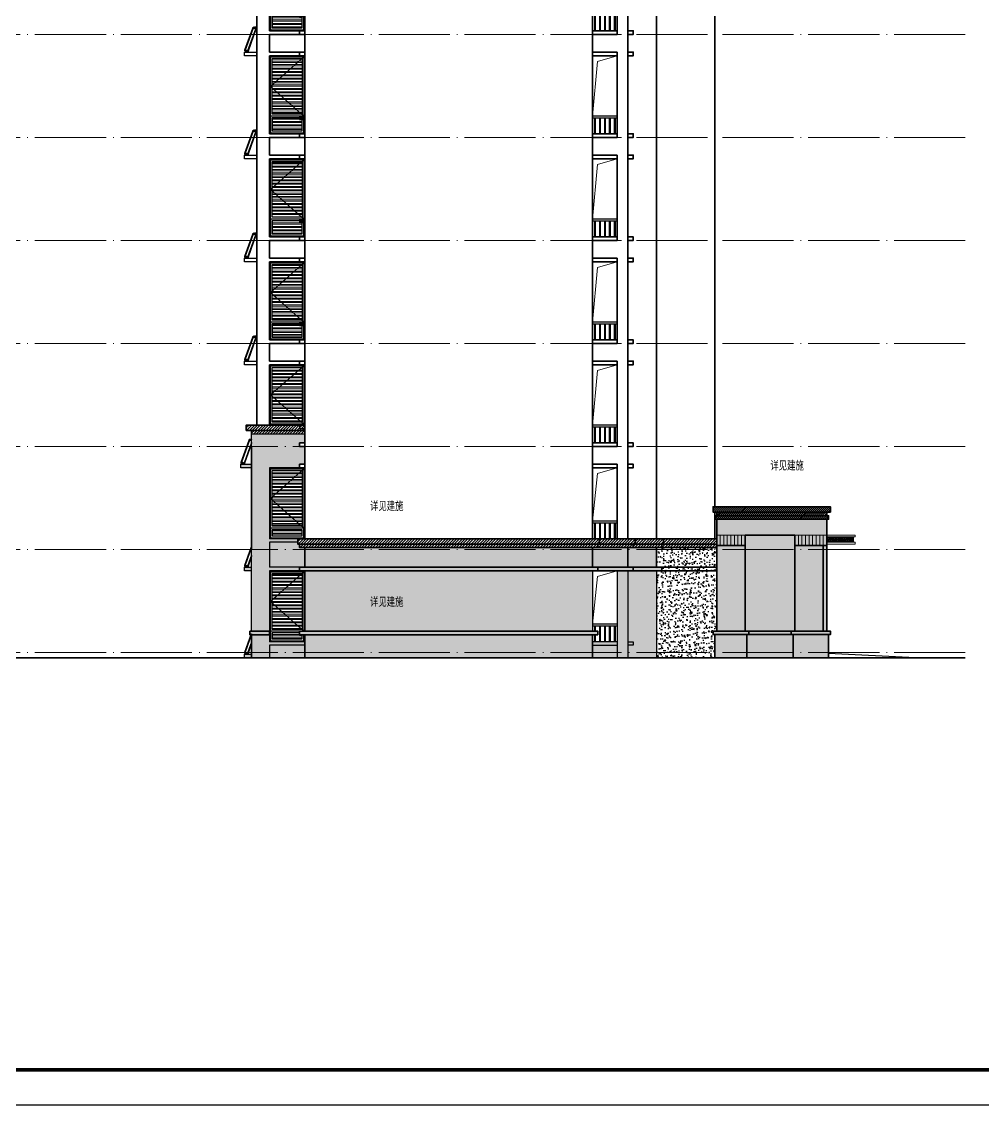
# Model space of a CAD drawing. Extents: x -518115 to 1124316, y -209821 to 1628073.
# Drawn here: x 852541 to 879626, y -52418 to -21911 of the extents above; entities that cross this region are included whole.
import ezdxf
from ezdxf.xclip import XClip

# ---------------------------------------------------------------- set-up
doc = ezdxf.new("R2010")
doc.units = 0
doc.header["$LTSCALE"] = 1000
doc.header["$MEASUREMENT"] = 0
doc.header["$XCLIPFRAME"] = 0
doc.linetypes.add('DOTE', pattern=[2.42, 2, -0.2, 0.02, -0.2])
for name, color, linetype in [('3-剖面填充（细）', 250, 'Continuous'), ('5-平立面看线1', 45, 'Continuous'), ('PUB_TEXT', 4, 'Continuous'), ('Stair-栏杆', 142, 'Continuous'), ('图框', 140, 'Continuous'), ('实线层', 7, 'Continuous'), ('看线', 251, 'Continuous')]:
    doc.layers.add(name, color=color, linetype=linetype)
for name, color, linetype, lineweight in [('DOTE', 19, 'DOTE', 9), ('WINDOW', 144, 'Continuous', 15), ('栏杆', 163, 'Continuous', 5), ('立面-中轮廓线', 213, 'Continuous', 35), ('立面-普通轮廓', 7, 'Continuous', 18), ('立面-洞口示意', 152, 'Continuous', 13), ('立面-窗', 129, 'Continuous', 30), ('立面-窗开启线', 250, 'Continuous', 13)]:
    doc.layers.add(name, color=color, linetype=linetype, lineweight=lineweight)
doc.layers.add('yichutu', color=7, linetype='Continuous', true_color=0xffffff, plot=False)
doc.styles.add('_TCH_AXIS', font='COMPLEX', dxfattribs={"bigfont": 'GBCBIG'})

# ---------------------------------------------------------------- blocks, each defined once
blk = doc.blocks.new('yct-841-594-84100-59399.9999999999-100-1000.0')
at = {"layer": 'yichutu', "color": 7, "true_color": 0xffffff}
blk.add_lwpolyline([(0, 0), (0, 59400), (84100, 59400), (84100, 0)], close=True, dxfattribs=at)
blk = doc.blocks.new('TK')
at = {"layer": '图框'}
blk.add_lwpolyline([(465375, 548714), (549475, 548714), (549475, 489314), (465375, 489314)], close=True, dxfattribs=at)
blk.add_lwpolyline([(465375, 548714), (549475, 548714), (549475, 489314), (465375, 489314)], close=True, dxfattribs=at)
at = {"layer": '图框', "const_width": 100}
blk.add_lwpolyline([(548475, 490314), (548475, 547714), (467875, 547714), (467875, 490314)], close=True, dxfattribs=at)
blk = doc.blocks.new('A$C0A34545E')
at = {"layer": '栏杆'}
for p, q in [((0, 450), (0, 360)), ((0, 0), (0, 90)), ((157.5, 37.5), (157.5, 412.5)), ((187.5, 37.5), (187.5, 412.5)), ((345, 450), (345, 360)), ((345, 0), (345, 90))]:
    blk.add_line(p, q, dxfattribs=at)
for points in [[(0, 450), (345, 450)], [(0, 360), (37.5, 360)], [(0, 90), (37.5, 90)], [(0, 0), (345, 0)], [(37.5, 360), (37.5, 412.5)], [(37.5, 412.5), (157.5, 412.5)], [(37.5, 90), (37.5, 37.5)], [(37.5, 37.5), (157.5, 37.5)], [(307.5, 412.5), (187.5, 412.5)], [(307.5, 37.5), (187.5, 37.5)], [(307.5, 360), (307.5, 412.5)], [(345, 360), (307.5, 360)], [(345, 90), (307.5, 90)], [(307.5, 90), (307.5, 37.5)]]:
    blk.add_lwpolyline(points, dxfattribs=at)
blk = doc.blocks.new('A$C18B76059')
at = {"layer": '栏杆', "xscale": -1}
for p in [(397, 4590), (1927, 4590), (3457, 4590), (3967, 4590), (4477, 4590), (6007, 4590), (6517, 4590), (7537, 4590), (8047, 4590), (652, 3825), (1672, 3825), (2692, 3825), (3712, 3825), (4732, 3825), (5752, 3825), (6772, 3825), (7792, 3825), (397, 3570), (652, 3315), (1672, 3315), (1927, 3570), (2692, 3315), (3457, 3570), (3712, 3315), (3967, 3570), (4477, 3570), (4732, 3315), (5752, 3315), (6007, 3570), (6517, 3570), (6772, 3315), (7537, 3570), (7792, 3315), (8047, 3570), (397, 3060), (1927, 3060), (3457, 3060), (3967, 3060), (4477, 3060), (6007, 3060), (6517, 3060), (7537, 3060), (8047, 3060), (397, 2550), (397, 2550), (1927, 2550), (1927, 2550), (3457, 2550), (3457, 2550), (3967, 2550), (3967, 2550), (4477, 2550), (4477, 2550), (6007, 2550), (6007, 2550), (6517, 2550), (6517, 2550), (7537, 2550), (7537, 2550), (8047, 2550), (8047, 2550), (397, 1530), (397, 1530), (652, 1785), (1672, 1785), (1927, 1530), (1927, 1530), (2692, 1785), (3457, 1530), (3457, 1530), (3712, 1785), (3967, 1530), (3967, 1530), (4477, 1530), (4477, 1530), (4732, 1785), (5752, 1785), (6007, 1530), (6007, 1530), (6517, 1530), (6517, 1530), (6772, 1785), (7537, 1530), (7537, 1530), (7792, 1785), (8047, 1530), (8047, 1530), (397, 1020), (652, 1275), (1672, 1275), (1927, 1020), (2692, 1275), (3457, 1020), (3712, 1275), (3967, 1020), (4477, 1020), (4732, 1275), (5752, 1275), (6007, 1020), (6517, 1020), (6772, 1275), (7537, 1020), (7792, 1275), (8047, 1020), (397, 510), (1927, 510), (3457, 510), (3967, 510), (4477, 510), (6007, 510), (6517, 510), (7537, 510), (8047, 510), (652, 255), (1672, 255), (2692, 255), (3712, 255), (4732, 255), (5752, 255), (6772, 255), (7792, 255)]:
    blk.add_blockref('A$C0A34545E', p, dxfattribs=at)
at = {"layer": '栏杆'}
for p in [(562, 4590), (1072, 4590), (2092, 4590), (2602, 4590), (4642, 4590), (5152, 4590), (6682, 4590), (8212, 4590), (817, 3825), (1837, 3825), (2857, 3825), (3877, 3825), (4897, 3825), (5917, 3825), (6937, 3825), (7957, 3825), (562, 3570), (817, 3315), (1072, 3570), (1837, 3315), (2092, 3570), (2602, 3570), (2857, 3315), (3877, 3315), (4642, 3570), (4897, 3315), (5152, 3570), (5917, 3315), (6682, 3570), (6937, 3315), (7957, 3315), (8212, 3570), (562, 3060), (1072, 3060), (2092, 3060), (2602, 3060), (4642, 3060), (5152, 3060), (6682, 3060), (8212, 3060), (562, 2550), (562, 2550), (1072, 2550), (1072, 2550), (2092, 2550), (2092, 2550), (2602, 2550), (2602, 2550), (4642, 2550), (4642, 2550), (5152, 2550), (5152, 2550), (6682, 2550), (6682, 2550), (8212, 2550), (8212, 2550), (562, 1530), (562, 1530), (817, 1785), (1072, 1530), (1072, 1530), (1837, 1785), (2092, 1530), (2092, 1530), (2602, 1530), (2602, 1530), (2857, 1785), (3877, 1785), (4642, 1530), (4642, 1530), (4897, 1785), (5152, 1530), (5152, 1530), (5917, 1785), (6682, 1530), (6682, 1530), (6937, 1785), (7957, 1785), (8212, 1530), (8212, 1530), (562, 1020), (817, 1275), (1072, 1020), (1837, 1275), (2092, 1020), (2602, 1020), (2857, 1275), (3877, 1275), (4642, 1020), (4897, 1275), (5152, 1020), (5917, 1275), (6682, 1020), (6937, 1275), (7957, 1275), (8212, 1020), (562, 510), (1072, 510), (2092, 510), (2602, 510), (4642, 510), (5152, 510), (6682, 510), (8212, 510), (817, 255), (1837, 255), (2857, 255), (3877, 255), (4897, 255), (5917, 255), (6937, 255), (7957, 255)]:
    blk.add_blockref('A$C0A34545E', p, dxfattribs=at)
for p, rotation in [((0, 4732), 270), ((652, 4785), 180), ((1672, 4785), 180), ((1530, 4732), 270), ((2692, 4785), 180), ((3060, 4732), 270), ((3712, 4785), 180), ((3570, 4732), 270), ((4080, 4732), 270), ((4732, 4785), 180), ((5752, 4785), 180), ((5610, 4732), 270), ((6120, 4732), 270), ((6772, 4785), 180), ((7140, 4732), 270), ((7792, 4785), 180), ((7650, 4732), 270), ((397, 4530), 180), ((255, 4477), 270), ((960, 3877), 90), ((1470, 3877), 90), ((1275, 4477), 270), ((1927, 4530), 180), ((2490, 3877), 90), ((2295, 4477), 270), ((3000, 3877), 90), ((3457, 4530), 180), ((3315, 4477), 270), ((3967, 4530), 180), ((4477, 4530), 180), ((4335, 4477), 270), ((5040, 3877), 90), ((5550, 3877), 90), ((5355, 4477), 270), ((6007, 4530), 180), ((6517, 4530), 180), ((6375, 4477), 270), ((7080, 3877), 90), ((7537, 4530), 180), ((7395, 4477), 270), ((8047, 4530), 180), ((8610, 3877), 90), ((397, 4020), 180), ((652, 3765), 180), ((960, 3367), 90), ((1215, 3622), 90), ((1470, 3367), 90), ((1672, 3765), 180), ((1927, 4020), 180), ((2235, 3622), 90), ((2490, 3367), 90), ((2692, 3765), 180), ((3000, 3367), 90), ((3255, 3622), 90), ((3457, 4020), 180), ((3712, 3765), 180), ((3967, 4020), 180), ((4275, 3622), 90), ((4477, 4020), 180), ((4732, 3765), 180), ((5040, 3367), 90), ((5295, 3622), 90), ((5550, 3367), 90), ((5752, 3765), 180), ((6007, 4020), 180), ((6315, 3622), 90), ((6517, 4020), 180), ((6772, 3765), 180), ((7080, 3367), 90), ((7335, 3622), 90), ((7537, 4020), 180), ((7792, 3765), 180), ((8047, 4020), 180), ((8355, 3622), 90), ((8610, 3367), 90), ((397, 3510), 180), ((397, 3510), 180), ((255, 3457), 270), ((652, 3255), 180), ((1275, 3457), 270), ((1672, 3255), 180), ((1927, 3510), 180), ((1927, 3510), 180), ((2295, 3457), 270), ((2692, 3255), 180), ((3457, 3510), 180), ((3457, 3510), 180), ((3315, 3457), 270), ((3712, 3255), 180), ((3967, 3510), 180), ((3967, 3510), 180), ((4477, 3510), 180), ((4477, 3510), 180), ((4335, 3457), 270), ((4732, 3255), 180), ((5355, 3457), 270), ((5752, 3255), 180), ((6007, 3510), 180), ((6007, 3510), 180), ((6517, 3510), 180), ((6517, 3510), 180), ((6375, 3457), 270), ((6772, 3255), 180), ((7537, 3510), 180), ((7537, 3510), 180), ((7395, 3457), 270), ((7792, 3255), 180), ((8047, 3510), 180), ((8047, 3510), 180), ((0, 3202), 270), ((1215, 2602), 90), ((1530, 3202), 270), ((2235, 2602), 90), ((3255, 2602), 90), ((3060, 3202), 270), ((3570, 3202), 270), ((4275, 2602), 90), ((4080, 3202), 270), ((5295, 2602), 90), ((5610, 3202), 270), ((6315, 2602), 90), ((6120, 3202), 270), ((7335, 2602), 90), ((7140, 3202), 270), ((7650, 3202), 270), ((8355, 2602), 90), ((0, 2692), 270), ((397, 2490), 180), ((255, 2437), 270), ((652, 2745), 180), ((1275, 2437), 270), ((1672, 2745), 180), ((1530, 2692), 270), ((1927, 2490), 180), ((2295, 2437), 270), ((2692, 2745), 180), ((3060, 2692), 270), ((3457, 2490), 180), ((3315, 2437), 270), ((3712, 2745), 180), ((3570, 2692), 270), ((3967, 2490), 180), ((4080, 2692), 270), ((4477, 2490), 180), ((4335, 2437), 270), ((4732, 2745), 180), ((5355, 2437), 270), ((5752, 2745), 180), ((5610, 2692), 270), ((6007, 2490), 180), ((6120, 2692), 270), ((6517, 2490), 180), ((6375, 2437), 270), ((6772, 2745), 180), ((7140, 2692), 270), ((7537, 2490), 180), ((7395, 2437), 270), ((7792, 2745), 180), ((7650, 2692), 270), ((8047, 2490), 180), ((397, 1980), 180), ((960, 1837), 90), ((1215, 1582), 90), ((1470, 1837), 90), ((1927, 1980), 180), ((2235, 1582), 90), ((2490, 1837), 90), ((3000, 1837), 90), ((3255, 1582), 90), ((3457, 1980), 180), ((3967, 1980), 180), ((4275, 1582), 90), ((4477, 1980), 180), ((5040, 1837), 90), ((5295, 1582), 90), ((5550, 1837), 90), ((6007, 1980), 180), ((6315, 1582), 90), ((6517, 1980), 180), ((7080, 1837), 90), ((7335, 1582), 90), ((7537, 1980), 180), ((8047, 1980), 180), ((8355, 1582), 90), ((8610, 1837), 90), ((0, 1672), 270), ((397, 1470), 180), ((255, 1417), 270), ((652, 1725), 180), ((1275, 1417), 270), ((1672, 1725), 180), ((1530, 1672), 270), ((1927, 1470), 180), ((2295, 1417), 270), ((2692, 1725), 180), ((3060, 1672), 270), ((3457, 1470), 180), ((3315, 1417), 270), ((3712, 1725), 180), ((3570, 1672), 270), ((3967, 1470), 180), ((4080, 1672), 270), ((4477, 1470), 180), ((4335, 1417), 270), ((4732, 1725), 180), ((5355, 1417), 270), ((5752, 1725), 180), ((5610, 1672), 270), ((6007, 1470), 180), ((6120, 1672), 270), ((6517, 1470), 180), ((6375, 1417), 270), ((6772, 1725), 180), ((7140, 1672), 270), ((7537, 1470), 180), ((7395, 1417), 270), ((7792, 1725), 180), ((7650, 1672), 270), ((8047, 1470), 180), ((0, 1162), 270), ((652, 1215), 180), ((1672, 1215), 180), ((1530, 1162), 270), ((2692, 1215), 180), ((3060, 1162), 270), ((3712, 1215), 180), ((3570, 1162), 270), ((4080, 1162), 270), ((4732, 1215), 180), ((5752, 1215), 180), ((5610, 1162), 270), ((6120, 1162), 270), ((6772, 1215), 180), ((7140, 1162), 270), ((7792, 1215), 180), ((7650, 1162), 270), ((960, 307), 90), ((1215, 562), 90), ((1470, 307), 90), ((2235, 562), 90), ((2490, 307), 90), ((3000, 307), 90), ((3255, 562), 90), ((4275, 562), 90), ((5040, 307), 90), ((5295, 562), 90), ((5550, 307), 90), ((6315, 562), 90), ((7080, 307), 90), ((7335, 562), 90), ((8355, 562), 90), ((8610, 307), 90), ((397, 450), 180), ((1927, 450), 180), ((3457, 450), 180), ((3967, 450), 180), ((4477, 450), 180), ((6007, 450), 180), ((6517, 450), 180), ((7537, 450), 180), ((8047, 450), 180)]:
    blk.add_blockref('A$C0A34545E', p, dxfattribs=dict(at, rotation=rotation))
at = {"layer": '栏杆', "xscale": -1}
for p, rotation in [((960, 4732), 90), ((817, 4785), 180), ((1470, 4732), 90), ((1837, 4785), 180), ((2490, 4732), 90), ((3000, 4732), 90), ((2857, 4785), 180), ((3877, 4785), 180), ((5040, 4732), 90), ((4897, 4785), 180), ((5550, 4732), 90), ((5917, 4785), 180), ((7080, 4732), 90), ((6937, 4785), 180), ((7957, 4785), 180), ((8610, 4732), 90), ((0, 3877), 270), ((562, 4530), 180), ((1215, 4477), 90), ((1072, 4530), 180), ((1530, 3877), 270), ((2235, 4477), 90), ((2092, 4530), 180), ((2602, 4530), 180), ((3255, 4477), 90), ((3060, 3877), 270), ((3570, 3877), 270), ((4275, 4477), 90), ((4080, 3877), 270), ((4642, 4530), 180), ((5295, 4477), 90), ((5152, 4530), 180), ((5610, 3877), 270), ((6315, 4477), 90), ((6120, 3877), 270), ((6682, 4530), 180), ((7335, 4477), 90), ((7140, 3877), 270), ((7650, 3877), 270), ((8355, 4477), 90), ((8212, 4530), 180), ((0, 3367), 270), ((255, 3622), 270), ((562, 4020), 180), ((817, 3765), 180), ((1072, 4020), 180), ((1275, 3622), 270), ((1530, 3367), 270), ((1837, 3765), 180), ((2092, 4020), 180), ((2295, 3622), 270), ((2602, 4020), 180), ((2857, 3765), 180), ((3060, 3367), 270), ((3315, 3622), 270), ((3570, 3367), 270), ((3877, 3765), 180), ((4080, 3367), 270), ((4335, 3622), 270), ((4642, 4020), 180), ((4897, 3765), 180), ((5152, 4020), 180), ((5355, 3622), 270), ((5610, 3367), 270), ((5917, 3765), 180), ((6120, 3367), 270), ((6375, 3622), 270), ((6682, 4020), 180), ((6937, 3765), 180), ((7140, 3367), 270), ((7395, 3622), 270), ((7650, 3367), 270), ((7957, 3765), 180), ((8212, 4020), 180), ((562, 3510), 180), ((562, 3510), 180), ((1215, 3457), 90), ((817, 3255), 180), ((1072, 3510), 180), ((1072, 3510), 180), ((2235, 3457), 90), ((1837, 3255), 180), ((2092, 3510), 180), ((2092, 3510), 180), ((2602, 3510), 180), ((2602, 3510), 180), ((3255, 3457), 90), ((2857, 3255), 180), ((4275, 3457), 90), ((3877, 3255), 180), ((4642, 3510), 180), ((4642, 3510), 180), ((5295, 3457), 90), ((4897, 3255), 180), ((5152, 3510), 180), ((5152, 3510), 180), ((6315, 3457), 90), ((5917, 3255), 180), ((6682, 3510), 180), ((6682, 3510), 180), ((7335, 3457), 90), ((6937, 3255), 180), ((8355, 3457), 90), ((7957, 3255), 180), ((8212, 3510), 180), ((8212, 3510), 180), ((255, 2602), 270), ((960, 3202), 90), ((1470, 3202), 90), ((1275, 2602), 270), ((2490, 3202), 90), ((2295, 2602), 270), ((3000, 3202), 90), ((3315, 2602), 270), ((4335, 2602), 270), ((5040, 3202), 90), ((5550, 3202), 90), ((5355, 2602), 270), ((6375, 2602), 270), ((7080, 3202), 90), ((7395, 2602), 270), ((8610, 3202), 90), ((960, 2692), 90), ((562, 2490), 180), ((1215, 2437), 90), ((817, 2745), 180), ((1470, 2692), 90), ((1072, 2490), 180), ((2235, 2437), 90), ((1837, 2745), 180), ((2490, 2692), 90), ((2092, 2490), 180), ((3000, 2692), 90), ((2602, 2490), 180), ((3255, 2437), 90), ((2857, 2745), 180), ((4275, 2437), 90), ((3877, 2745), 180), ((5040, 2692), 90), ((4642, 2490), 180), ((5295, 2437), 90), ((4897, 2745), 180), ((5550, 2692), 90), ((5152, 2490), 180), ((6315, 2437), 90), ((5917, 2745), 180), ((7080, 2692), 90), ((6682, 2490), 180), ((7335, 2437), 90), ((6937, 2745), 180), ((8355, 2437), 90), ((7957, 2745), 180), ((8610, 2692), 90), ((8212, 2490), 180), ((0, 1837), 270), ((255, 1582), 270), ((562, 1980), 180), ((1072, 1980), 180), ((1275, 1582), 270), ((1530, 1837), 270), ((2092, 1980), 180), ((2295, 1582), 270), ((2602, 1980), 180), ((3060, 1837), 270), ((3315, 1582), 270), ((3570, 1837), 270), ((4080, 1837), 270), ((4335, 1582), 270), ((4642, 1980), 180), ((5152, 1980), 180), ((5355, 1582), 270), ((5610, 1837), 270), ((6120, 1837), 270), ((6375, 1582), 270), ((6682, 1980), 180), ((7140, 1837), 270), ((7395, 1582), 270), ((7650, 1837), 270), ((8212, 1980), 180), ((960, 1672), 90), ((562, 1470), 180), ((1215, 1417), 90), ((817, 1725), 180), ((1470, 1672), 90), ((1072, 1470), 180), ((2235, 1417), 90), ((1837, 1725), 180), ((2490, 1672), 90), ((2092, 1470), 180), ((3000, 1672), 90), ((2602, 1470), 180), ((3255, 1417), 90), ((2857, 1725), 180), ((4275, 1417), 90), ((3877, 1725), 180), ((5040, 1672), 90), ((4642, 1470), 180), ((5295, 1417), 90), ((4897, 1725), 180), ((5550, 1672), 90), ((5152, 1470), 180), ((6315, 1417), 90), ((5917, 1725), 180), ((7080, 1672), 90), ((6682, 1470), 180), ((7335, 1417), 90), ((6937, 1725), 180), ((8355, 1417), 90), ((7957, 1725), 180), ((8610, 1672), 90), ((8212, 1470), 180), ((960, 1162), 90), ((817, 1215), 180), ((1470, 1162), 90), ((1837, 1215), 180), ((2490, 1162), 90), ((3000, 1162), 90), ((2857, 1215), 180), ((3877, 1215), 180), ((5040, 1162), 90), ((4897, 1215), 180), ((5550, 1162), 90), ((5917, 1215), 180), ((7080, 1162), 90), ((6937, 1215), 180), ((7957, 1215), 180), ((8610, 1162), 90), ((0, 307), 270), ((255, 562), 270), ((1275, 562), 270), ((1530, 307), 270), ((2295, 562), 270), ((3060, 307), 270), ((3315, 562), 270), ((3570, 307), 270), ((4080, 307), 270), ((4335, 562), 270), ((5355, 562), 270), ((5610, 307), 270), ((6120, 307), 270), ((6375, 562), 270), ((7140, 307), 270), ((7395, 562), 270), ((7650, 307), 270), ((562, 450), 180), ((1072, 450), 180), ((2092, 450), 180), ((2602, 450), 180), ((4642, 450), 180), ((5152, 450), 180), ((6682, 450), 180), ((8212, 450), 180)]:
    blk.add_blockref('A$C0A34545E', p, dxfattribs=dict(at, rotation=rotation))
blk = doc.blocks.new('A$C44424E64')
at = {"layer": 'WINDOW', "color": 8}
ref = blk.add_blockref('A$C18B76059', (1324, 1970), dxfattribs=dict(at, xscale=-0.6666666666666669, yscale=0.6666666666666669, zscale=0.6666666666666667, rotation=134.9999999999999))
XClip(ref).set_block_clipping_path([(3580.2591819495, 598.8396887576), (685.7145168341, 3493.3843538732), (526.6154910668, 3334.285328106), (3421.1601561825, 439.7406629905)])
ref = blk.add_blockref('A$C18B76059', (3968, 1970), dxfattribs=dict(at, xscale=-0.6666666666666669, yscale=0.6666666666666669, zscale=0.6666666666666667, rotation=134.9999999999999))
XClip(ref).set_block_clipping_path([(3580.2591819495, 598.8396887576), (518.7848702534, 3660.3140004537), (359.6858444863, 3501.2149746866), (3421.1601561825, 439.7406629905)])
ref = blk.add_blockref('A$C18B76059', (6613, 1970), dxfattribs=dict(at, xscale=-0.6666666666666669, yscale=0.6666666666666669, zscale=0.6666666666666667, rotation=134.9999999999999))
XClip(ref).set_block_clipping_path([(3580.2591819495, 598.8396887576), (518.7848702534, 3660.3140004537), (359.6858444863, 3501.2149746866), (3421.1601561825, 439.7406629905)])
ref = blk.add_blockref('A$C18B76059', (9257, 1970), dxfattribs=dict(at, xscale=-0.6666666666666669, yscale=0.6666666666666669, zscale=0.6666666666666667, rotation=134.9999999999999))
XClip(ref).set_block_clipping_path([(2983.3842314337, 1195.7146392731), (518.7848702534, 3660.3140004537), (359.6858444863, 3501.2149746866), (2824.2852056667, 1036.6156135062)])
blk = doc.blocks.new('FGDGFDGDDS')
at = {"layer": '3-剖面填充（细）'}
h = blk.add_hatch(dxfattribs=at)
h.set_pattern_fill('ANSI31', color=256, scale=25)
h.set_pattern_definition([(45, (-782968.27, -751843.338), (-28.0633004, 28.0633004), [])])
h.paths.add_polyline_path([(340700, 18737), (340700, 18837), (340750, 18837), (340750, 18937), (340650, 18937), (340650, 19087), (343951, 19087), (343951, 18937), (343851, 18937), (343851, 18837), (343901, 18837), (343901, 18737)])
at = {"layer": '3-剖面填充（细）', "true_color": 0x636466}
h = blk.add_hatch(dxfattribs=at)
h.set_pattern_fill('CROSS', color=251, scale=30)
h.set_pattern_definition([(0, (-24686.066, -145838.703), (47.625, 47.625), [23.8125, -71.4375]), (90, (-24674.16, -145850.61), (-47.625, 47.625), [23.8125, -71.4375])])
h.paths.add_polyline_path([(340700, 14837), (340700, 15490), (340650, 15490), (340650, 15590), (340751, 15590), (340750, 18737), (343850, 18737), (343851, 15590), (343950, 15590), (343951, 15490), (343900, 15490), (343900, 14990), (343900, 14990), (343900, 14837)])
for q in [(343900, 14959), (343901, 14834)]:
    blk.add_line((346350, 14837), q)
at = {"layer": '立面-中轮廓线', "color": 2}
for p, q in [((343850, 19087), (340750, 19087)), ((343850, 18937), (340750, 18937)), ((343850, 18837), (340750, 18837)), ((343850, 18737), (340750, 18737)), ((340750, 18287), (340750, 18737)), ((343850, 18737), (343850, 15590)), ((340751, 15590), (340750, 18287)), ((341550, 15590), (341551, 18287)), ((342952, 18287), (341551, 18287)), ((342952, 18287), (342952, 15590)), ((343751, 17987), (343750, 15590)), ((342851, 15590), (340650, 15590)), ((342951, 15590), (343850, 15590)), ((342851, 15490), (340650, 15490)), ((342901, 15490), (343900, 15490)), ((343901, 14838), (340700, 14838))]:
    blk.add_line(p, q, dxfattribs=at)
for points in [[(340750, 19087), (340650, 19087), (340650, 18937), (340750, 18937), (340750, 18837), (340700, 18837), (340700, 18737), (340750, 18737)], [(343851, 19087), (343951, 19087), (343951, 18937), (343851, 18937), (343851, 18837), (343901, 18837), (343901, 18737), (343851, 18737)], [(340700, 14838), (340700, 14990), (340700, 14990), (340700, 15490), (340650, 15490), (340650, 15590), (340751, 15590)], [(341601, 14838), (341601, 14990), (341601, 14990), (341601, 15490), (341651, 15490), (341651, 15590), (341550, 15590)], [(342901, 14838), (342901, 14990), (342901, 14990), (342901, 15490), (342851, 15490), (342851, 15590), (342951, 15590)], [(343901, 14837), (343900, 14990), (343900, 14990), (343901, 15490), (343951, 15490), (343951, 15590), (343850, 15590)]]:
    blk.add_lwpolyline(points, dxfattribs=at)
at = {"layer": '立面-普通轮廓', "color": 252, "true_color": 0x939598}
for p, q in [((340751, 18287), (341551, 18287)), ((340751, 18007), (340751, 18287)), ((340751, 18007), (341551, 18007)), ((340771, 18007), (340771, 17987)), ((340849, 18007), (340849, 18287)), ((340949, 18007), (340949, 18287)), ((341049, 18007), (341049, 18287)), ((341149, 18007), (341149, 18287)), ((341249, 18007), (341249, 18287)), ((341349, 18007), (341349, 18287)), ((341449, 18007), (341449, 18287)), ((341531, 18007), (341531, 17987)), ((341551, 18287), (341551, 18287)), ((341551, 18007), (341551, 18287)), ((342952, 18287), (343851, 18287)), ((342952, 18007), (342952, 18287)), ((342952, 18007), (343851, 18007)), ((342972, 18007), (342972, 17987)), ((343051, 18007), (343051, 18287)), ((343151, 18007), (343151, 18287)), ((343251, 18007), (343251, 18287)), ((343351, 18007), (343351, 18287)), ((343451, 18007), (343451, 18287)), ((343551, 18007), (343551, 18287)), ((343651, 18007), (343651, 18287)), ((343751, 18007), (343751, 18287)), ((343831, 18007), (343831, 17987)), ((343851, 18287), (343851, 18287)), ((343851, 18007), (343851, 18287)), ((340751, 17987), (341551, 17987)), ((342952, 17987), (343851, 17987))]:
    blk.add_line(p, q, dxfattribs=at)
at = {"layer": '立面-普通轮廓', "color": 4}
for p, q in [((343850, 18239), (344651, 18239)), ((343850, 18089), (344651, 18089))]:
    blk.add_line(p, q, dxfattribs=at)
blk.add_lwpolyline([(343850, 18289), (344651, 18289), (344651, 18239), (344601, 18239), (344601, 18089), (344651, 18089), (344651, 18039), (343850, 18039)], dxfattribs=at)
at = {"layer": '栏杆', "color": 8}
ref = blk.add_blockref('A$C44424E64', (344601, 18089), dxfattribs=dict(at, xscale=-1))
XClip(ref).set_block_clipping_path([(-0.0000000001, 0), (-0.0000000001, 75.001218815), (-0.0000000001, 118.6849224028), (-0.0000000001, 150.0008437444), (750.53298124, 149.9595289983), (750.2089675616, -0.8394176274)])
blk = doc.blocks.new('A$C72460D02')
at = {"layer": '立面-窗开启线', "ltscale": 0.5, "true_color": 0x88471b}
h = blk.add_hatch(dxfattribs=at)
h.set_pattern_fill('ANSI32', color=36, scale=20, angle=135)
h.set_pattern_definition([(180, (-608810.5, -8451.04), (-7e-15, -95.25), []), (180, (-608842.25, -8419.29), (-7e-15, -95.25), [])])
edge = h.paths.add_edge_path()
edge.add_line((80, -98), (80, -1650))
edge.add_line((80, -1650), (920, -1650))
edge.add_line((920, -1646), (920, -80))
edge.add_line((920, -80), (80, -80))
h = blk.add_hatch(dxfattribs=at)
h.set_pattern_fill('ANSI32', color=36, scale=20, angle=135)
h.set_pattern_definition([(180, (-608810.5, -10146.04), (-7e-15, -95.25), []), (180, (-608842.25, -10114.29), (-7e-15, -95.25), [])])
edge = h.paths.add_edge_path()
edge.add_line((80, -1750), (80, -1920))
edge.add_line((80, -1920), (920, -1920))
edge.add_line((920, -1919), (920, -1750))
edge.add_line((920, -1750), (80, -1750))
at = {"layer": '立面-普通轮廓'}
blk.add_lwpolyline([(1000, -2000), (0, -2000), (0, 0), (1000, 0)], close=True, dxfattribs=at)
at = {"layer": '立面-窗'}
for points in [[(970, -1700), (30, -1700), (30, -30), (970, -30)], [(920, -1650), (80, -1650), (80, -80), (920, -80)], [(970, -1700), (30, -1700), (30, -1970), (970, -1970)], [(920, -1750), (80, -1750), (80, -1920), (920, -1920)]]:
    blk.add_lwpolyline(points, close=True, dxfattribs=at)
at = {"layer": '立面-窗开启线', "ltscale": 0.5}
blk.add_lwpolyline([(970, -30), (30, -865), (970, -1700)], dxfattribs=at)
blk = doc.blocks.new('A$C42D31391')
at = {"layer": '立面-窗开启线', "ltscale": 0.5, "true_color": 0x88471b}
h = blk.add_hatch(dxfattribs=at)
h.set_pattern_fill('ANSI32', color=36, scale=20, angle=135)
h.set_pattern_definition([(180, (-608810.5, -11651.04), (-7e-15, -95.25), []), (180, (-608842.25, -11619.29), (-7e-15, -95.25), [])])
edge = h.paths.add_edge_path()
edge.add_line((80, -80), (80, -1620))
edge.add_line((80, -1620), (920, -1620))
edge.add_line((920, -1614), (920, -80))
edge.add_line((920, -80), (80, -80))
at = {"layer": '立面-普通轮廓'}
blk.add_lwpolyline([(1000, -1700), (0, -1700), (0, 0), (1000, 0)], close=True, dxfattribs=at)
at = {"layer": '立面-窗'}
for points in [[(970, -1670), (30, -1670), (30, -30), (970, -30)], [(920, -1620), (80, -1620), (80, -80), (920, -80)]]:
    blk.add_lwpolyline(points, close=True, dxfattribs=at)
at = {"layer": '立面-窗开启线', "ltscale": 0.5}
blk.add_lwpolyline([(970, -30), (30, -850), (970, -1670)], dxfattribs=at)
blk = doc.blocks.new('A$C51FD5CF4')
at = {"layer": '立面-窗开启线', "ltscale": 0.5, "true_color": 0x88471b}
h = blk.add_hatch(dxfattribs=at)
h.set_pattern_fill('ANSI32', color=36, scale=20, angle=135)
h.set_pattern_definition([(180, (-610810.5, -11532.04), (-7e-15, -95.25), []), (180, (-610842.25, -11500.29), (-7e-15, -95.25), [])])
edge = h.paths.add_edge_path()
edge.add_line((-920, -80), (-920, -1650))
edge.add_line((-920, -1650), (-80, -1650))
edge.add_line((-80, -1650), (-80, -80))
edge.add_line((-80, -80), (-920, -80))
h = blk.add_hatch(dxfattribs=at)
h.set_pattern_fill('ANSI32', color=36, scale=20, angle=135)
h.set_pattern_definition([(180, (-610810.5, -13227.04), (-7e-15, -95.25), []), (180, (-610842.25, -13195.29), (-7e-15, -95.25), [])])
edge = h.paths.add_edge_path()
edge.add_line((-920, -1750), (-920, -2120))
edge.add_line((-920, -2120), (-80, -2120))
edge.add_line((-80, -2118), (-80, -1750))
edge.add_line((-80, -1750), (-920, -1750))
at = {"layer": '立面-普通轮廓'}
blk.add_lwpolyline([(0, -2200), (-1000, -2200), (-1000, 0), (0, 0)], close=True, dxfattribs=at)
at = {"layer": '立面-窗'}
for points in [[(-30, -1700), (-970, -1700), (-970, -30), (-30, -30)], [(-80, -1650), (-920, -1650), (-920, -80), (-80, -80)], [(-30, -1700), (-970, -1700), (-970, -2170), (-30, -2170)], [(-80, -1750), (-920, -1750), (-920, -2120), (-80, -2120)]]:
    blk.add_lwpolyline(points, close=True, dxfattribs=at)
at = {"layer": '立面-窗开启线', "ltscale": 0.5}
blk.add_lwpolyline([(-30, -30), (-970, -865), (-30, -1700)], dxfattribs=at)
blk = doc.blocks.new('A$C01192DFB')
at = {"layer": '实线层', "color": 5}
for p, q in [((-469, -397), (-244, 220)), ((-468, -397), (-243, 220)), ((-243, 220), (-468, -397)), ((-240, 219), (-465, -398)), ((-240, 219), (-464, -398)), ((-166, 192), (-391, -425)), ((-166, 192), (-390, -425)), ((-382, -428), (-157, 189)), ((-157, 189), (-381, -429)), ((-381, -429), (-156, 189)), ((-245, 221), (-235, 249)), ((-245, 221), (-235, 249)), ((-155, 188), (-245, 221)), ((-147, 211), (-237, 244)), ((-147, 212), (-236, 244)), ((-145, 216), (-235, 249)), ((-145, 217), (-235, 249)), ((-235, 249), (-235, 249)), ((-220, 221), (-219, 224)), ((-218, 219), (-220, 221)), ((-219, 214), (-214, 228)), ((-219, 224), (-216, 224)), ((-215, 219), (-218, 219)), ((-216, 224), (-214, 222)), ((-214, 222), (-215, 219)), ((-196, 238), (-203, 238)), ((-177, 228), (-203, 238)), ((-196, 238), (-189, 258)), ((-196, 238), (-181, 233)), ((-174, 252), (-189, 258)), ((-181, 233), (-174, 252)), ((-181, 233), (-177, 228)), ((-179, 200), (-174, 214)), ((-179, 206), (-178, 209)), ((-177, 204), (-179, 206)), ((-178, 209), (-176, 209)), ((-175, 204), (-177, 204)), ((-176, 209), (-174, 207)), ((-174, 207), (-175, 204)), ((-155, 188), (-145, 217)), ((-155, 188), (-145, 216)), ((-145, 216), (-145, 216)), ((-470, -396), (-480, -424)), ((-469, -397), (-480, -425)), ((-480, -424), (-480, -424)), ((-390, -457), (-480, -425)), ((-390, -457), (-480, -425)), ((-388, -453), (-478, -420)), ((-389, -453), (-478, -420)), ((-380, -429), (-470, -396)), ((-380, -429), (-468, -397)), ((-446, -408), (-451, -422)), ((-450, -413), (-451, -415)), ((-451, -415), (-449, -418)), ((-447, -412), (-450, -413)), ((-449, -418), (-447, -417)), ((-446, -414), (-447, -412)), ((-447, -417), (-446, -414)), ((-407, -429), (-408, -431)), ((-408, -431), (-406, -433)), ((-402, -424), (-407, -438)), ((-404, -428), (-407, -429)), ((-406, -433), (-403, -433)), ((-402, -430), (-404, -428)), ((-403, -433), (-402, -430)), ((-380, -429), (-390, -457)), ((-380, -429), (-390, -457)), ((-390, -457), (-390, -457))]:
    blk.add_line(p, q, dxfattribs=at)
for points in [[(-237, 244), (-237, 244), (-237, 244), (-236, 244), (-236, 244)], [(-147, 211), (-147, 212), (-147, 212), (-147, 212), (-147, 212)], [(-478, -420), (-478, -420), (-478, -420), (-478, -420), (-478, -420)], [(-388, -453), (-388, -453), (-388, -453), (-389, -453), (-389, -453)]]:
    blk.add_lwpolyline(points, dxfattribs=at)
for centre, radius in [((-217, 221), 10), ((-217, 221), 9.5), ((-177, 207), 10), ((-177, 207), 9.5), ((-448, -415), 9.5), ((-448, -415), 10), ((-405, -431), 10), ((-405, -431), 9.5)]:
    blk.add_circle(centre, radius, dxfattribs=at)
for centre, start, end in [((-235, 249), 70, 160), ((-145, 216), 340, 70), ((-480, -424), 160, 250), ((-390, -457), 250, 340)]:
    blk.add_arc(centre, 0.5, start, end, dxfattribs=at)
blk = doc.blocks.new('A$C436D1F62')
at = {"color": 7}
blk.add_lwpolyline([(-11550, -2300), (-11700, -2300), (-11700, -2400), (-11550, -2400)], dxfattribs=at)
at = {"layer": 'Stair-栏杆'}
for p, q in [((-2750, -2300), (-3450, -2300)), ((-2750, -2360), (-3450, -2360))]:
    blk.add_line(p, q, dxfattribs=at)
for points in [[(-3395, -2360), (-3395, -2800)], [(-3365, -2800), (-3365, -2360)], [(-3255, -2360), (-3255, -2800)], [(-3225, -2800), (-3225, -2360)], [(-3115, -2360), (-3115, -2800)], [(-3085, -2800), (-3085, -2360)], [(-2975, -2360), (-2975, -2800)], [(-2945, -2800), (-2945, -2360)], [(-2835, -2360), (-2835, -2800)], [(-2805, -2800), (-2805, -2360)]]:
    blk.add_lwpolyline(points, dxfattribs=at)
at = {"layer": '看线', "color": 2, "ltscale": 0.5}
blk.add_lwpolyline([(-12900, -600), (-13250, -600), (-13250, -500), (-12900, -500)], dxfattribs=at)
at = {"layer": '立面-中轮廓线'}
for p, q in [((-12900, 0), (-12900, -2900)), ((-12550, 0), (-12550, -500)), ((-11550, 0), (-11550, -2900)), ((-3450, 0), (-3450, -2900)), ((-2450, 0), (-2450, -2900)), ((-1650, 0), (-1650, -2900)), ((0, 0), (0, -2900)), ((-11550, -500), (-12550, -500)), ((-12550, -600), (-12550, -2800)), ((-11550, -600), (-12550, -600)), ((-2750, -500), (-2750, -2900)), ((-11550, -2800), (-12550, -2800)), ((-11550, -2900), (-12550, -2900))]:
    blk.add_line(p, q, dxfattribs=at)
for points in [[(-11550, -500), (-11700, -500), (-11700, -600), (-11550, -600)], [(-2450, -500), (-2300, -500), (-2300, -600), (-2450, -600)], [(-11550, -2800), (-11700, -2800), (-11700, -2900), (-11550, -2900)], [(-2450, -2800), (-2300, -2800), (-2300, -2900), (-2450, -2900)]]:
    blk.add_lwpolyline(points, close=True, dxfattribs=at)
for points in [[(-2750, -500), (-3450, -500)], [(-3450, -600), (-2750, -600)], [(-2750, -2800), (-3450, -2800)], [(-3450, -2900), (-2750, -2900)]]:
    blk.add_lwpolyline(points, dxfattribs=at)
ref = blk.add_blockref('A$C01192DFB', (-12770, -43))
XClip(ref).set_block_clipping_path([(-480.0299541872, -457.2449296495), (-130.0294295369, 313.7550703502)])
ref = blk.add_blockref('A$C51FD5CF4', (-11550, -600))
XClip(ref).set_block_clipping_path([(-0.0000093556, 0.0374167055), (-999.9999999993, 0.0374167055), (-999.9999999993, -2199.9999999997), (-0.0000093557, -2199.9999999997), (0.0000000006, -1799.9999999997), (-150.0000093557, -1799.9999999997), (-150.0000093557, -1700.0000000005), (0.0000000006, -1700.0000000004)])

msp = doc.modelspace()

# ---------------------------------------------------------------- hatches: boundary and pattern name
at = {"layer": '3-剖面填充（细）'}
h = msp.add_hatch(dxfattribs=at)
h.set_pattern_fill('ANSI31', color=256, scale=15)
h.set_pattern_definition([(45, (325108.58, -77844.084), (-16.8379802, 16.8379802), [])])
h.paths.add_polyline_path([(860366.6, -24668.1), (860516.6, -24668.1), (860516.6, -24568.1), (860366.6, -24568.1)])
h = msp.add_hatch(dxfattribs=at)
h.set_pattern_fill('ANSI31', color=256, scale=15)
h.set_pattern_definition([(45, (325108.58, -80744.084), (-16.8379802, 16.8379802), [])])
h.paths.add_polyline_path([(860366.6, -27568.1), (860516.6, -27568.1), (860516.6, -27468.1), (860366.6, -27468.1)])
h = msp.add_hatch(dxfattribs=at)
h.set_pattern_fill('ANSI31', color=256, scale=15)
h.set_pattern_definition([(45, (325108.58, -83644.084), (-16.8379802, 16.8379802), [])])
h.paths.add_polyline_path([(860366.6, -30468.1), (860516.6, -30468.1), (860516.6, -30368.1), (860366.6, -30368.1)])
h = msp.add_hatch(dxfattribs=at)
h.set_pattern_fill('混凝土', color=251, scale=40)
h.set_pattern_definition([(50, (288645.08, -44932.08), (286.90407, -25.10085), [30, -330]), (355, (288645.08, -44932.08), (-55.50053, 300.87685), [24, -264]), (100.4514, (288669, -44934.18), (231.40375, 275.77582), [25.49608, -280.45684]), (46.1842, (288645.08, -44852.1), (426.89642, -66.2076), [45, -495]), (96.6356, (288680.65, -44857.6), (373.86508, 389.64715), [38.2441, -420.6852]), (351.1842, (288645.1, -44852.1), (373.86478, 389.64744), [36, -396]), (21, (288685.08, -44872.08), (238.76282, -161.04756), [30, -330]), (326, (288685.08, -44872.08), (97.32613, 290.06002), [24, -264]), (71.4514, (288704.98, -44885.5), (336.08905, 129.0122), [25.49608, -280.45684]), (37.5, (288645.08, -44932.08), (4.863942, 133.157542), [0, -260.8, 0, -268, 0, -265]), (7.5, (288645.08, -44932.08), (105.227815, 157.764685), [0, -152.8, 0, -254.8, 0, -101]), (327.5, (288555.88, -44932.08), (213.528974, -9.021949), [0, -100, 0, -312, 0, -414]), (317.5, (288515.88, -44932.08), (233.27447, 40.04199), [0, -130, 0, -207.2, 0, -294])])
h.paths.add_polyline_path([(859516.6, -37368), (860516.6, -37368.1), (860516.6, -39068.1), (860366.6, -39068.1), (860366.6, -39168.1), (860516.6, -39168.1), (860516.6, -39368.1), (859516.6, -39368.1)], flags=16)
h.paths.add_polyline_path([(868766.6, -39068.1), (868616.6, -39068.1), (868616.6, -37368.1), (869316.6, -37368.1), (869316.6, -39368.1), (868616.6, -39368.1), (868616.6, -39168.1), (868766.6, -39168.1)])
h.paths.add_polyline_path([(870416.6, -36718.1), (870416.6, -37268.1), (870566.6, -37268.1), (870566.6, -37368.1), (870416.6, -37368.1), (870416.6, -39818.1), (858816.6, -39818.1), (858816.6, -39718.1), (859016.6, -39718.1), (859016.6, -39168.1), (858966.6, -39168.1), (858966.6, -39068.1), (859016.6, -39068.1), (859016.6, -37368.1), (858816.6, -37368.1), (858816.6, -37268.1), (859016.6, -37268.1), (859016.6, -34468), (858716.6, -34468), (858716.6, -34368), (859016.6, -34368), (859016.6, -33518.1), (860516.6, -33518.1), (860516.6, -33768.1), (860366.6, -33768.1), (860366.6, -33868.1), (860516.6, -33868.1), (860516.6, -34368.1), (860366.6, -34368.1), (860366.6, -34468), (859516.6, -34468), (859516.6, -36468.1), (860316.6, -36468.1), (860316.6, -36618.1), (860366.6, -36618.1), (860366.6, -36718.1)])
h = msp.add_hatch(dxfattribs=at)
h.set_pattern_fill('ANSI31', color=256, scale=35)
h.set_pattern_definition([(45, (437750, -77844.084), (-39.2886205, 39.2886205), [])])
h.paths.add_polyline_path([(860516.6, -33418.1), (860516.6, -33268.1), (858866.6, -33268.1), (858866.6, -33418.1)])
h = msp.add_hatch(dxfattribs=at)
h.set_pattern_fill('ANSI31', color=256, scale=35)
h.set_pattern_definition([(45, (437900, -77994.084), (-39.2886205, 39.2886205), [])])
h.paths.add_polyline_path([(860516.6, -33518.1), (860516.6, -33418.1), (859016.6, -33418.1), (859016.6, -33518.1)])
h = msp.add_hatch(dxfattribs=at)
h.set_pattern_fill('ANSI31', color=256, scale=35)
h.set_pattern_definition([(45, (439200, -81044.084), (-39.2886205, 39.2886205), [])])
h.paths.add_polyline_path([(870566.6, -36718.1), (870566.6, -36618.1), (870616.6, -36618.1), (870616.6, -36468.1), (860316.6, -36468.1), (860316.6, -36618.1), (860366.6, -36618.1), (860366.6, -36718.1)])
h = msp.add_hatch(dxfattribs=at)
h.set_pattern_fill('ANSI31', color=256, scale=35)
h.set_pattern_definition([(45, (531366.11, -63344.084), (-39.2886205, 39.2886205), [])])
h.paths.add_polyline_path([(870666.6, -36468.1), (870666.6, -36468), (872116.5, -36468), (872116.5, -36718), (870566.6, -36718), (870566.6, -36618.1), (870616.6, -36618.1), (870616.6, -36468.1)])
h = msp.add_hatch(dxfattribs=at)
h.set_pattern_fill('混凝土', color=251, scale=40)
h.set_pattern_definition([(50, (531366.1, -63344.08), (286.90407, -25.10085), [30, -330]), (355, (531366.1, -63344.08), (-55.50053, 300.87685), [24, -264]), (100.4514, (531390.02, -63346.18), (231.40375, 275.77582), [25.49608, -280.45684]), (46.1842, (531366.1, -63264.1), (426.89642, -66.2076), [45, -495]), (96.6356, (531401.7, -63269.6), (373.8651, 389.64715), [38.2441, -420.6852]), (351.1842, (531366.1, -63264.1), (373.8648, 389.64744), [36, -396]), (21, (531406.1, -63284.08), (238.76282, -161.04756), [30, -330]), (326, (531406.1, -63284.08), (97.32613, 290.06002), [24, -264]), (71.4514, (531426, -63297.5), (336.08905, 129.0122), [25.49608, -280.45684]), (37.5, (531366.11, -63344.08), (4.863942, 133.15754), [0, -260.8, 0, -268, 0, -265]), (7.5, (531366.11, -63344.08), (105.227815, 157.764685), [0, -152.8, 0, -254.8, 0, -101]), (327.5, (531276.91, -63344.08), (213.528974, -9.02195), [0, -100, 0, -312, 0, -414]), (317.5, (531236.91, -63344.08), (233.27447, 40.04199), [0, -130, 0, -207.2, 0, -294])])
edge = h.paths.add_edge_path()
edge.add_line((872016.5, -39065), (872016.5, -39164.8))
edge.add_line((872016.5, -39164.8), (872066.5, -39164.8))
edge.add_line((872066.5, -39164.8), (872066.5, -39818.1))
edge.add_line((872066.5, -39818.1), (870416.7, -39818.1))
edge.add_line((870416.7, -39818.1), (870416.5, -37368.1))
edge.add_line((870416.5, -37368.1), (870566.6, -37368.1))
edge.add_line((870566.6, -37368.1), (870566.6, -37268.1))
edge.add_line((870566.6, -37268.1), (870516.6, -37268.1))
edge.add_line((870416.6, -37268.1), (870416.6, -36718.1))
edge.add_line((870416.6, -36718.1), (872116.5, -36718))
edge.add_line((872116.5, -36718), (872116.5, -39065))
edge.add_line((872116.5, -39065), (872016.5, -39065))

# ---------------------------------------------------------------- linework, layer by layer
at = {"color": 7}
msp.add_lwpolyline([(860516.6, -33268.1), (860366.6, -33268.1), (860366.6, -33368.1), (860516.6, -33368.1)], dxfattribs=at)
at = {"layer": '3-剖面填充（细）'}
msp.add_line((859016.6, -33518.1), (860516.6, -33518.1), dxfattribs=at)
at = {"layer": '5-平立面看线1', "color": 1, "ltscale": 0.8, "const_width": 50}
msp.add_lwpolyline([(826716.6, -39818.1), (879116.6, -39818.1)], dxfattribs=at)
at = {"layer": 'DOTE', "linetype": 'DOTE'}
for p, q in [((879116.6, -22268.1), (826716.6, -22268.1)), ((879116.6, -25168.1), (826716.6, -25168.1)), ((879116.6, -28068.1), (826716.6, -28068.1)), ((879116.6, -30968.1), (826716.6, -30968.1)), ((879116.6, -33868.1), (826716.6, -33868.1)), ((879116.6, -36768.1), (826716.6, -36768.1)), ((879116.6, -39668.1), (826716.6, -39668.1))]:
    msp.add_line(p, q, dxfattribs=at)
at = {"layer": 'Stair-栏杆'}
for p, q in [((869316.6, -33268.1), (868616.6, -33268.1)), ((869316.6, -33328.1), (868616.6, -33328.1)), ((869316.6, -35968.1), (868616.6, -35968.1)), ((869316.6, -36028.1), (868616.6, -36028.1)), ((869316.6, -38868.1), (868616.6, -38868.1)), ((869316.6, -38928.1), (868616.6, -38928.1))]:
    msp.add_line(p, q, dxfattribs=at)
for points in [[(868671.6, -33328.1), (868671.6, -33768.1)], [(868701.6, -33768.1), (868701.6, -33328.1)], [(868811.6, -33328.1), (868811.6, -33768.1)], [(868841.6, -33768.1), (868841.6, -33328.1)], [(868951.6, -33328.1), (868951.6, -33768.1)], [(868981.6, -33768.1), (868981.6, -33328.1)], [(869091.6, -33328.1), (869091.6, -33768.1)], [(869121.6, -33768.1), (869121.6, -33328.1)], [(869231.6, -33328.1), (869231.6, -33768.1)], [(869261.6, -33768.1), (869261.6, -33328.1)], [(868671.6, -36028.1), (868671.6, -36468.1)], [(868701.6, -36468.1), (868701.6, -36028.1)], [(868811.6, -36028.1), (868811.6, -36468.1)], [(868841.6, -36468.1), (868841.6, -36028.1)], [(868951.6, -36028.1), (868951.6, -36468.1)], [(868981.6, -36468.1), (868981.6, -36028.1)], [(869091.6, -36028.1), (869091.6, -36468.1)], [(869121.6, -36468.1), (869121.6, -36028.1)], [(869231.6, -36028.1), (869231.6, -36468.1)], [(869261.6, -36468.1), (869261.6, -36028.1)], [(868671.6, -38928.1), (868671.6, -39068.1)], [(868701.6, -39068.1), (868701.6, -38928.1)], [(868811.6, -38928.1), (868811.6, -39368.1)], [(868841.6, -39368.1), (868841.6, -38928.1)], [(868951.6, -38928.1), (868951.6, -39368.1)], [(868981.6, -39368.1), (868981.6, -38928.1)], [(869091.6, -38928.1), (869091.6, -39368.1)], [(869121.6, -39368.1), (869121.6, -38928.1)], [(869231.6, -38928.1), (869231.6, -39368.1)], [(869261.6, -39368.1), (869261.6, -38928.1)], [(868671.6, -39168.1), (868671.6, -39368.1)], [(868701.6, -39368.1), (868701.6, -39168.1)]]:
    msp.add_lwpolyline(points, dxfattribs=at)
at = {"layer": '看线', "color": 30}
for p, q in [((860516.6, -34468), (859516.6, -34468)), ((859516.6, -34468), (859516.6, -36468.1)), ((860316.6, -36468.1), (859516.6, -36468.1)), ((859516.6, -36568.1), (859516.6, -37268)), ((860316.6, -36568.1), (859516.6, -36568.1)), ((860366.6, -37268), (859516.6, -37268)), ((860366.6, -37368.1), (859516.6, -37368)), ((859516.6, -37368), (859516.6, -39368.1)), ((860516.6, -37368.1), (860516.6, -39068.1)), ((868616.6, -37368.1), (868616.6, -39068.1)), ((869316.6, -37368.1), (869316.6, -39818.1)), ((869616.6, -37368.1), (869616.6, -39818.1)), ((870416.6, -37368.1), (870416.6, -39818.1)), ((860516.6, -39368.1), (859516.6, -39368.1)), ((859516.6, -39468.1), (859516.6, -39818.1)), ((860516.6, -39468.1), (859516.6, -39468.1))]:
    msp.add_line(p, q, dxfattribs=at)
at = {"layer": '看线', "color": 2, "ltscale": 0.5}
for points in [[(859166.6, -31568), (858816.6, -31568), (858816.6, -31468), (859166.6, -31468)], [(859016.6, -34468), (858716.6, -34468), (858716.6, -34368), (859016.6, -34368)], [(859016.6, -37368.1), (858816.6, -37368.1), (858816.6, -37268.1), (859016.6, -37268.1)], [(859016.6, -39818.1), (858816.6, -39818.1), (858816.6, -39718.1), (859016.6, -39718.1)]]:
    msp.add_lwpolyline(points, dxfattribs=at)
at = {"layer": '看线', "color": 30}
for points in [[(859016.6, -39068.1), (859016.6, -33518.1)], [(869316.6, -39368.1), (868616.6, -39368.1)], [(868616.6, -39468.1), (869316.6, -39468.1)], [(869616.6, -39368.1), (869766.6, -39368.1), (869766.6, -39468.1), (869616.6, -39468.1)]]:
    msp.add_lwpolyline(points, dxfattribs=at)
at = {"layer": '立面-中轮廓线'}
for p, q in [((859166.6, -30968.1), (859166.6, -33268.1)), ((859516.6, -30968.1), (859516.6, -31468)), ((860516.6, -30968.1), (860516.6, -33868.1)), ((868616.6, -30968.1), (868616.6, -33868.1)), ((869616.6, -30968.1), (869616.6, -33868.1)), ((870416.6, -30968.1), (870416.6, -33868.1)), ((872066.6, -30968.1), (872066.6, -33868.1)), ((860516.6, -31468), (859516.6, -31468)), ((860516.6, -31568), (859516.6, -31568)), ((859516.6, -31568), (859516.6, -33268.1)), ((869316.6, -31468.1), (869316.6, -33868.1)), ((859016.6, -33868.1), (859016.6, -36768.1)), ((860516.6, -33868.1), (860516.6, -36468.1)), ((868616.6, -33868.1), (868616.6, -36468.1)), ((869616.6, -33868.1), (869616.6, -36468.1)), ((870416.6, -33868.1), (870416.6, -36468.1)), ((872066.6, -33868.1), (872066.4, -35568.1)), ((869316.6, -34368.1), (869316.6, -36468.1)), ((872066.4, -35718.1), (872066.5, -36468))]:
    msp.add_line(p, q, dxfattribs=at)
at = {"layer": '立面-中轮廓线', "color": 2}
for p, q in [((858866.6, -33418.1), (860516.6, -33418.1)), ((870616.6, -36468.1), (860366.6, -36468.1)), ((870416.6, -36468.1), (872116.5, -36468)), ((870616.6, -36618.1), (860366.6, -36618.1)), ((870416.6, -36718.1), (860366.6, -36718.1)), ((870416.6, -36618.1), (872116.5, -36618)), ((870416.6, -36718.1), (872116.5, -36718)), ((870416.6, -37268.1), (860366.6, -37268.1)), ((870416.6, -37368.1), (860366.6, -37368.1)), ((870416.6, -37268.1), (872116.5, -37268)), ((870416.6, -37368.1), (872116.5, -37368)), ((860516.6, -39168.1), (860516.6, -39818.1)), ((868616.6, -39168.1), (868616.6, -39818.1))]:
    msp.add_line(p, q, dxfattribs=at)
at = {"layer": '立面-中轮廓线'}
for points in [[(860516.6, -31468.1), (860366.6, -31468.1), (860366.6, -31568.1), (860516.6, -31568.1)], [(869616.6, -31468.1), (869766.6, -31468.1), (869766.6, -31568.1), (869616.6, -31568.1)], [(860516.6, -33768.1), (860366.6, -33768.1), (860366.6, -33868.1), (860516.6, -33868.1)], [(869616.6, -33768.1), (869766.6, -33768.1), (869766.6, -33868.1), (869616.6, -33868.1)], [(860516.6, -34368.1), (860366.6, -34368.1), (860366.6, -34468.1), (860516.6, -34468.1)], [(869616.6, -34368.1), (869766.6, -34368.1), (869766.6, -34468.1), (869616.6, -34468.1)]]:
    msp.add_lwpolyline(points, close=True, dxfattribs=at)
for points in [[(869316.6, -31468.1), (868616.6, -31468.1)], [(868616.6, -31568.1), (869316.6, -31568.1)], [(869316.6, -33768.1), (868616.6, -33768.1)], [(868616.6, -33868.1), (869316.6, -33868.1)], [(869316.6, -34368.1), (868616.6, -34368.1)], [(868616.6, -34468.1), (869316.6, -34468.1)], [(860366.6, -37368.1), (860516.6, -37368.1)]]:
    msp.add_lwpolyline(points, dxfattribs=at)
at = {"layer": '立面-中轮廓线', "color": 2}
for points in [[(859016.6, -33518.1), (859016.6, -33418.1), (858866.6, -33418.1), (858866.6, -33268.1), (860516.6, -33268.1)], [(860516.6, -36468.1), (860316.6, -36468.1), (860316.6, -36618.1), (860366.6, -36618.1), (860366.6, -36718.1), (860516.6, -36718.1), (860516.6, -37268.1), (860366.6, -37268.1), (860366.6, -37368.1), (860516.6, -37368.1)], [(868616.6, -36468.1), (868816.6, -36468.1), (868816.6, -36618.1), (868766.6, -36618.1), (868766.6, -36718.1), (868616.6, -36718.1), (868616.6, -37268.1), (868766.6, -37268.1), (868766.6, -37368.1), (868616.6, -37368.1)], [(869616.6, -36468.1), (869816.6, -36468.1), (869816.6, -36618.1), (869766.6, -36618.1), (869766.6, -36718.1), (869616.6, -36718.1), (869616.6, -37268.1), (869766.6, -37268.1), (869766.6, -37368.1), (869616.6, -37368.1)], [(870416.6, -36468.1), (870616.6, -36468.1), (870616.6, -36618.1), (870566.6, -36618.1), (870566.6, -36718.1), (870416.6, -36718.1), (870416.6, -37268.1), (870566.6, -37268.1), (870566.6, -37368.1), (870416.6, -37368.1)], [(859016.6, -39818.1), (859016.6, -39168.1)], [(860366.6, -39068.1), (868766.6, -39068.1), (868766.6, -39168.1), (860366.6, -39168.1), (860366.6, -39068.1)]]:
    msp.add_lwpolyline(points, dxfattribs=at)
msp.add_lwpolyline([(858966.6, -39068.1), (859516.6, -39068.1), (859516.6, -39168.1), (858966.6, -39168.1)], close=True, dxfattribs=at)
at = {"layer": '立面-洞口示意'}
for points in [[(868616.6, -24568.1), (868761.4, -23033.6), (869316.6, -22868.1)], [(868616.6, -27468.1), (868761.4, -25933.6), (869316.6, -25768.1)], [(868616.6, -30368.1), (868761.4, -28833.6), (869316.6, -28668.1)], [(868616.6, -33268.1), (868761.4, -31733.6), (869316.6, -31568.1)], [(868616.6, -35968.1), (868761.4, -34633.6), (869316.6, -34468.1)], [(868616.6, -38868.1), (868761.4, -37533.6), (869316.6, -37368.1)]]:
    msp.add_lwpolyline(points, dxfattribs=at)

# ---------------------------------------------------------------- block references
for name, p in [('TK', (348239.1, -541731.9)), ('A$C436D1F62', (872066.6, -19368.1)), ('A$C436D1F62', (872066.6, -22268.1)), ('A$C436D1F62', (872066.6, -25168.1)), ('A$C436D1F62', (872066.6, -28068.1)), ('A$C42D31391', (859516.6, -31568)), ('FGDGFDGDDS', (531366.1, -54655))]:
    msp.add_blockref(name, p)
ref = msp.add_blockref('A$C01192DFB', (859296.6, -31010.8))
XClip(ref).set_block_clipping_path([(-480.0299541872, -457.2449296495), (-130.0294295369, 313.7550703502)])
ref = msp.add_blockref('A$C01192DFB', (859196.6, -33910.8))
XClip(ref).set_block_clipping_path([(-480.0299541872, -457.2449296495), (-180.0294295369, 313.7550703502)])
ref = msp.add_blockref('A$C72460D02', (859516.6, -34468))
XClip(ref).set_block_clipping_path([(0, 0), (0, -2000.0374167117), (1000.0000000007, -2000.0374167117), (1000.0000000007, -1800.0374167051), (1215.1552697688, -1800.0374167051), (1122.0696701228, -1700.0374167052), (1000.0000000007, -1700.0374167052), (1000, -0.0374167055)])
ref = msp.add_blockref('A$C01192DFB', (859296.6, -36810.8))
XClip(ref).set_block_clipping_path([(-480.0299541872, -457.24492965), (-280.0294295369, 313.7550703502)])
ref = msp.add_blockref('A$C72460D02', (859516.5, -37368))
XClip(ref).set_block_clipping_path([(0, 0), (0, -2000.0374167117), (1000.0000000007, -2000.0374167117), (1000.0000000007, -1800.0374167051), (850.0000000006, -1800.0374167051), (850.0000000006, -1700.0374167052), (1000.0000000007, -1700.0374167052), (1000, -0.0374167055)])
ref = msp.add_blockref('A$C01192DFB', (859296.6, -39260.8))
XClip(ref).set_block_clipping_path([(-480.0299541872, -457.2449296495), (-280.0294295369, 313.7550703502)])
at = {"layer": 'yichutu'}
msp.add_blockref('yct-841-594-84100-59399.9999999999-100-1000.0', (813614.1, -52418.3), dxfattribs=at)

# ---------------------------------------------------------------- texts
at = {"layer": 'PUB_TEXT', "style": '_TCH_AXIS'}
for p in [(873625, -34543.8), (862350.2, -35682.4), (862350.2, -38380.9)]:
    msp.add_text('详见建施', height=236.31, dxfattribs=at).set_placement(p)

doc.saveas('drawing.dxf')
